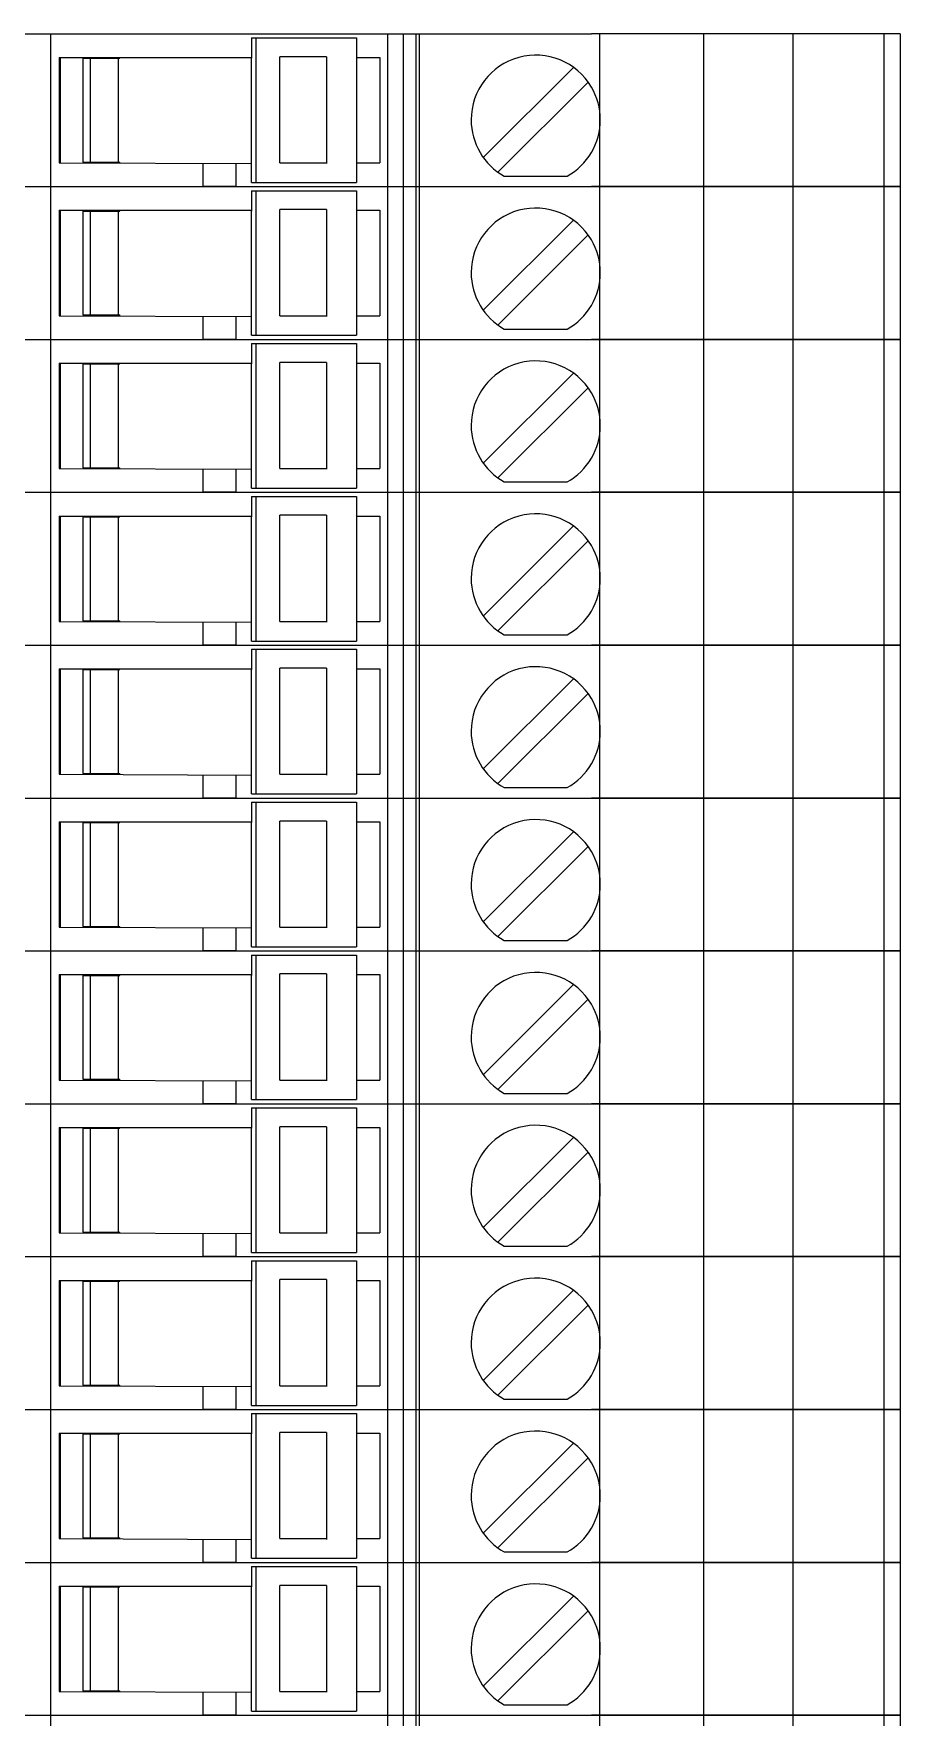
# Model space of a CAD drawing. Header units: millimetres. Extents: x 1880 to 4113, y 771 to 2990.
# Drawn here: x 3602.5 to 3631.7, y 2172.6 to 2229.3 of the extents above; entities that cross this region are included whole.
import ezdxf

# ---------------------------------------------------------------- set-up
doc = ezdxf.new("R2010")
doc.units = ezdxf.units.MM
doc.layers.add('000-PI-Oprema', color=30, linetype='Continuous', lineweight=5)

msp = doc.modelspace()

# ---------------------------------------------------------------- linework, layer by layer
at = {"layer": '000-PI-Oprema', "color": 0, "linetype": 'ByBlock', "lineweight": 0}
for p, q in [((3601.922, 2229.339), (3603.122, 2229.339)), ((3603.122, 2229.339), (3621.322, 2229.339)), ((3603.122, 2224.189), (3603.122, 2229.339)), ((3607.722, 2229.339), (3607.722, 2229.339)), ((3609.88, 2229.199), (3610.038, 2229.199)), ((3609.88, 2229.199), (3609.88, 2228.514)), ((3610.038, 2224.329), (3610.038, 2229.199)), ((3610.038, 2229.199), (3613.409, 2229.199)), ((3612.772, 2229.339), (3612.772, 2229.339)), ((3613.409, 2229.199), (3613.409, 2229.199)), ((3613.409, 2229.199), (3613.409, 2224.329)), ((3614.452, 2229.339), (3614.452, 2224.189)), ((3614.995, 2224.189), (3614.995, 2229.339)), ((3615.422, 2229.339), (3615.422, 2229.339)), ((3615.422, 2224.189), (3615.422, 2229.339)), ((3615.522, 2229.339), (3615.522, 2224.189)), ((3631.722, 2229.339), (3621.322, 2229.339)), ((3621.598, 2229.339), (3621.598, 2224.189)), ((3625.098, 2229.339), (3625.098, 2224.189)), ((3628.098, 2229.339), (3628.098, 2224.189)), ((3631.174, 2224.189), (3631.174, 2229.339)), ((3631.722, 2229.339), (3631.722, 2224.189)), ((3603.397, 2228.539), (3603.397, 2224.989)), ((3603.397, 2228.539), (3609.88, 2228.539)), ((3603.397, 2228.539), (3603.397, 2228.539)), ((3603.447, 2224.989), (3603.447, 2228.539)), ((3604.447, 2228.539), (3604.447, 2224.989)), ((3605.447, 2228.514), (3605.447, 2228.539)), ((3610.993, 2228.564), (3610.836, 2228.564)), ((3610.836, 2228.514), (3610.836, 2228.564)), ((3612.402, 2228.564), (3610.993, 2228.564)), ((3612.402, 2228.564), (3612.402, 2224.964)), ((3613.409, 2228.539), (3614.197, 2228.539)), ((3614.197, 2228.539), (3614.197, 2224.989)), ((3614.197, 2228.539), (3614.197, 2228.539)), ((3604.197, 2228.514), (3604.197, 2228.514)), ((3604.197, 2228.514), (3604.447, 2228.514)), ((3604.197, 2228.514), (3604.197, 2225.014)), ((3604.447, 2228.514), (3605.447, 2228.514)), ((3605.384, 2228.514), (3605.384, 2225.014)), ((3609.88, 2225.014), (3609.88, 2228.514)), ((3610.836, 2224.989), (3610.836, 2228.514)), ((3620.717, 2228.204), (3617.682, 2225.169)), ((3620.717, 2228.204), (3620.717, 2228.204)), ((3615.522, 2227.739), (3615.522, 2225.139)), ((3615.522, 2227.739), (3615.522, 2227.739)), ((3618.176, 2224.674), (3621.212, 2227.709)), ((3621.212, 2227.709), (3621.212, 2227.709)), ((3615.522, 2225.139), (3615.522, 2225.139)), ((3617.682, 2225.169), (3617.682, 2225.169)), ((3603.397, 2224.989), (3603.397, 2224.989)), ((3603.397, 2224.989), (3609.88, 2224.964)), ((3604.197, 2225.014), (3604.447, 2225.014)), ((3604.197, 2225.014), (3604.197, 2225.014)), ((3604.447, 2225.014), (3605.447, 2225.014)), ((3605.447, 2224.989), (3605.447, 2225.014)), ((3608.247, 2224.189), (3608.25, 2224.97)), ((3609.347, 2224.966), (3609.347, 2224.189)), ((3609.88, 2224.329), (3609.88, 2225.014)), ((3610.836, 2224.989), (3612.402, 2224.989)), ((3613.409, 2224.989), (3614.197, 2224.989)), ((3614.197, 2224.989), (3614.197, 2224.989)), ((3618.176, 2224.674), (3618.176, 2224.674)), ((3601.922, 2224.189), (3603.122, 2224.189)), ((3601.922, 2224.189), (3603.122, 2224.189)), ((3603.122, 2224.189), (3608.247, 2224.189)), ((3603.122, 2224.189), (3621.322, 2224.189)), ((3603.122, 2219.039), (3603.122, 2224.189)), ((3607.722, 2224.189), (3607.722, 2224.189)), ((3607.722, 2224.189), (3607.722, 2224.189)), ((3609.343, 2224.189), (3608.247, 2224.189)), ((3608.247, 2224.189), (3608.247, 2224.189)), ((3609.347, 2224.189), (3609.343, 2224.189)), ((3609.347, 2224.189), (3631.722, 2224.189)), ((3609.347, 2224.189), (3609.347, 2224.189)), ((3609.88, 2224.329), (3610.038, 2224.329)), ((3609.88, 2224.049), (3610.038, 2224.049)), ((3609.88, 2224.049), (3609.88, 2223.364)), ((3610.038, 2224.329), (3613.409, 2224.329)), ((3610.038, 2219.179), (3610.038, 2224.049)), ((3610.038, 2224.049), (3613.409, 2224.049)), ((3612.772, 2224.189), (3612.772, 2224.189)), ((3612.772, 2224.189), (3612.772, 2224.189)), ((3613.409, 2224.329), (3613.409, 2224.329)), ((3613.409, 2224.049), (3613.409, 2224.049)), ((3613.409, 2224.049), (3613.409, 2219.179)), ((3614.452, 2224.189), (3614.452, 2219.039)), ((3614.995, 2219.039), (3614.995, 2224.189)), ((3615.422, 2224.189), (3615.422, 2224.189)), ((3615.422, 2224.189), (3615.422, 2224.189)), ((3615.422, 2219.039), (3615.422, 2224.189)), ((3615.522, 2224.189), (3615.522, 2219.039)), ((3618.388, 2224.539), (3618.388, 2224.539)), ((3618.388, 2224.539), (3620.506, 2224.539)), ((3620.506, 2224.539), (3620.506, 2224.539)), ((3631.722, 2224.189), (3621.322, 2224.189)), ((3621.598, 2224.189), (3621.598, 2219.039)), ((3625.098, 2224.189), (3625.098, 2219.039)), ((3628.098, 2224.189), (3628.098, 2219.039)), ((3631.174, 2219.039), (3631.174, 2224.189)), ((3631.722, 2224.189), (3631.722, 2219.039)), ((3603.397, 2223.389), (3603.397, 2219.839)), ((3603.397, 2223.389), (3609.88, 2223.389)), ((3603.397, 2223.389), (3603.397, 2223.389)), ((3603.447, 2219.839), (3603.447, 2223.389)), ((3604.197, 2223.364), (3604.197, 2223.364)), ((3604.197, 2223.364), (3604.447, 2223.364)), ((3604.197, 2223.364), (3604.197, 2219.864)), ((3604.447, 2223.389), (3604.447, 2219.839)), ((3604.447, 2223.364), (3605.447, 2223.364)), ((3605.384, 2223.364), (3605.384, 2219.864)), ((3605.447, 2223.364), (3605.447, 2223.389)), ((3609.88, 2219.864), (3609.88, 2223.364)), ((3610.993, 2223.414), (3610.836, 2223.414)), ((3610.836, 2223.364), (3610.836, 2223.414)), ((3610.836, 2219.839), (3610.836, 2223.364)), ((3612.402, 2223.414), (3610.993, 2223.414)), ((3612.402, 2223.414), (3612.402, 2219.814)), ((3613.409, 2223.389), (3614.197, 2223.389)), ((3614.197, 2223.389), (3614.197, 2219.839)), ((3614.197, 2223.389), (3614.197, 2223.389)), ((3620.717, 2223.054), (3617.682, 2220.019)), ((3620.717, 2223.054), (3620.717, 2223.054)), ((3615.522, 2222.589), (3615.522, 2219.989)), ((3615.522, 2222.589), (3615.522, 2222.589)), ((3618.176, 2219.524), (3621.212, 2222.559)), ((3621.212, 2222.559), (3621.212, 2222.559)), ((3603.397, 2219.839), (3603.397, 2219.839)), ((3603.397, 2219.839), (3609.88, 2219.814)), ((3604.197, 2219.864), (3604.447, 2219.864)), ((3604.197, 2219.864), (3604.197, 2219.864)), ((3604.447, 2219.864), (3605.447, 2219.864)), ((3605.447, 2219.839), (3605.447, 2219.864)), ((3608.247, 2219.039), (3608.25, 2219.82)), ((3609.347, 2219.816), (3609.347, 2219.039)), ((3609.88, 2219.179), (3609.88, 2219.864)), ((3610.836, 2219.839), (3612.402, 2219.839)), ((3613.409, 2219.839), (3614.197, 2219.839)), ((3614.197, 2219.839), (3614.197, 2219.839)), ((3615.522, 2219.989), (3615.522, 2219.989)), ((3617.682, 2220.019), (3617.682, 2220.019)), ((3618.176, 2219.524), (3618.176, 2219.524)), ((3601.922, 2219.039), (3603.122, 2219.039)), ((3601.922, 2219.039), (3603.122, 2219.039)), ((3603.122, 2219.039), (3608.247, 2219.039)), ((3603.122, 2219.039), (3621.322, 2219.039)), ((3603.122, 2213.889), (3603.122, 2219.039)), ((3607.722, 2219.039), (3607.722, 2219.039)), ((3607.722, 2219.039), (3607.722, 2219.039)), ((3609.343, 2219.039), (3608.247, 2219.039)), ((3608.247, 2219.039), (3608.247, 2219.039)), ((3609.347, 2219.039), (3609.343, 2219.039)), ((3609.347, 2219.039), (3631.722, 2219.039)), ((3609.347, 2219.039), (3609.347, 2219.039)), ((3609.88, 2219.179), (3610.038, 2219.179)), ((3609.88, 2218.899), (3610.038, 2218.899)), ((3609.88, 2218.899), (3609.88, 2218.214)), ((3610.038, 2219.179), (3613.409, 2219.179)), ((3610.038, 2214.029), (3610.038, 2218.899)), ((3610.038, 2218.899), (3613.409, 2218.899)), ((3612.772, 2219.039), (3612.772, 2219.039)), ((3612.772, 2219.039), (3612.772, 2219.039)), ((3613.409, 2219.179), (3613.409, 2219.179)), ((3613.409, 2218.899), (3613.409, 2218.899)), ((3613.409, 2218.899), (3613.409, 2214.029)), ((3614.452, 2219.039), (3614.452, 2213.889)), ((3614.995, 2213.889), (3614.995, 2219.039)), ((3615.422, 2219.039), (3615.422, 2219.039)), ((3615.422, 2219.039), (3615.422, 2219.039)), ((3615.422, 2213.889), (3615.422, 2219.039)), ((3615.522, 2219.039), (3615.522, 2213.889)), ((3618.388, 2219.389), (3618.388, 2219.389)), ((3618.388, 2219.389), (3620.506, 2219.389)), ((3620.506, 2219.389), (3620.506, 2219.389)), ((3631.722, 2219.039), (3621.322, 2219.039)), ((3621.598, 2219.039), (3621.598, 2213.889)), ((3625.098, 2219.039), (3625.098, 2213.889)), ((3628.098, 2219.039), (3628.098, 2213.889)), ((3631.174, 2213.889), (3631.174, 2219.039)), ((3631.722, 2219.039), (3631.722, 2213.889)), ((3603.397, 2218.239), (3603.397, 2214.689)), ((3603.397, 2218.239), (3609.88, 2218.239)), ((3603.397, 2218.239), (3603.397, 2218.239)), ((3603.447, 2214.689), (3603.447, 2218.239)), ((3604.197, 2218.214), (3604.197, 2218.214)), ((3604.197, 2218.214), (3604.447, 2218.214)), ((3604.197, 2218.214), (3604.197, 2214.714)), ((3604.447, 2218.239), (3604.447, 2214.689)), ((3604.447, 2218.214), (3605.447, 2218.214)), ((3605.384, 2218.214), (3605.384, 2214.714)), ((3605.447, 2218.214), (3605.447, 2218.239)), ((3609.88, 2214.714), (3609.88, 2218.214)), ((3610.993, 2218.264), (3610.836, 2218.264)), ((3610.836, 2218.214), (3610.836, 2218.264)), ((3610.836, 2214.689), (3610.836, 2218.214)), ((3612.402, 2218.264), (3610.993, 2218.264)), ((3612.402, 2218.264), (3612.402, 2214.664)), ((3613.409, 2218.239), (3614.197, 2218.239)), ((3614.197, 2218.239), (3614.197, 2214.689)), ((3614.197, 2218.239), (3614.197, 2218.239)), ((3620.717, 2217.904), (3617.682, 2214.869)), ((3620.717, 2217.904), (3620.717, 2217.904)), ((3615.522, 2217.439), (3615.522, 2214.839)), ((3615.522, 2217.439), (3615.522, 2217.439)), ((3618.176, 2214.374), (3621.212, 2217.409)), ((3621.212, 2217.409), (3621.212, 2217.409)), ((3603.397, 2214.689), (3603.397, 2214.689)), ((3603.397, 2214.689), (3609.88, 2214.664)), ((3604.197, 2214.714), (3604.447, 2214.714)), ((3604.197, 2214.714), (3604.197, 2214.714)), ((3604.447, 2214.714), (3605.447, 2214.714)), ((3605.447, 2214.689), (3605.447, 2214.714)), ((3608.247, 2213.889), (3608.25, 2214.67)), ((3609.347, 2214.666), (3609.347, 2213.889)), ((3609.88, 2214.029), (3609.88, 2214.714)), ((3610.836, 2214.689), (3612.402, 2214.689)), ((3613.409, 2214.689), (3614.197, 2214.689)), ((3614.197, 2214.689), (3614.197, 2214.689)), ((3615.522, 2214.839), (3615.522, 2214.839)), ((3617.682, 2214.869), (3617.682, 2214.869)), ((3618.176, 2214.374), (3618.176, 2214.374)), ((3601.922, 2213.889), (3603.122, 2213.889)), ((3601.922, 2213.889), (3603.122, 2213.889)), ((3603.122, 2213.889), (3608.247, 2213.889)), ((3603.122, 2213.889), (3621.322, 2213.889)), ((3603.122, 2208.739), (3603.122, 2213.889)), ((3607.722, 2213.889), (3607.722, 2213.889)), ((3607.722, 2213.889), (3607.722, 2213.889)), ((3609.343, 2213.889), (3608.247, 2213.889)), ((3608.247, 2213.889), (3608.247, 2213.889)), ((3609.347, 2213.889), (3609.343, 2213.889)), ((3609.347, 2213.889), (3631.722, 2213.889)), ((3609.347, 2213.889), (3609.347, 2213.889)), ((3609.88, 2214.029), (3610.038, 2214.029)), ((3610.038, 2214.029), (3613.409, 2214.029)), ((3612.772, 2213.889), (3612.772, 2213.889)), ((3612.772, 2213.889), (3612.772, 2213.889)), ((3613.409, 2214.029), (3613.409, 2214.029)), ((3614.452, 2213.889), (3614.452, 2208.739)), ((3614.995, 2208.739), (3614.995, 2213.889)), ((3615.422, 2213.889), (3615.422, 2213.889)), ((3615.422, 2213.889), (3615.422, 2213.889)), ((3615.422, 2208.739), (3615.422, 2213.889)), ((3615.522, 2213.889), (3615.522, 2208.739)), ((3618.388, 2214.239), (3618.388, 2214.239)), ((3618.388, 2214.239), (3620.506, 2214.239)), ((3620.506, 2214.239), (3620.506, 2214.239)), ((3631.722, 2213.889), (3621.322, 2213.889)), ((3621.598, 2213.889), (3621.598, 2208.739)), ((3625.098, 2213.889), (3625.098, 2208.739)), ((3628.098, 2213.889), (3628.098, 2208.739)), ((3631.174, 2208.739), (3631.174, 2213.889)), ((3631.722, 2213.889), (3631.722, 2208.739)), ((3609.88, 2213.749), (3610.038, 2213.749)), ((3609.88, 2213.749), (3609.88, 2213.064)), ((3610.038, 2208.879), (3610.038, 2213.749)), ((3610.038, 2213.749), (3613.409, 2213.749)), ((3613.409, 2213.749), (3613.409, 2213.749)), ((3613.409, 2213.749), (3613.409, 2208.879)), ((3603.397, 2213.089), (3603.397, 2209.539)), ((3603.397, 2213.089), (3609.88, 2213.089)), ((3603.397, 2213.089), (3603.397, 2213.089)), ((3603.447, 2209.539), (3603.447, 2213.089)), ((3604.197, 2213.064), (3604.197, 2213.064)), ((3604.197, 2213.064), (3604.447, 2213.064)), ((3604.197, 2213.064), (3604.197, 2209.564)), ((3604.447, 2213.089), (3604.447, 2209.539)), ((3604.447, 2213.064), (3605.447, 2213.064)), ((3605.384, 2213.064), (3605.384, 2209.564)), ((3605.447, 2213.064), (3605.447, 2213.089)), ((3609.88, 2209.564), (3609.88, 2213.064)), ((3610.993, 2213.114), (3610.836, 2213.114)), ((3610.836, 2213.064), (3610.836, 2213.114)), ((3610.836, 2209.539), (3610.836, 2213.064)), ((3612.402, 2213.114), (3610.993, 2213.114)), ((3612.402, 2213.114), (3612.402, 2209.514)), ((3613.409, 2213.089), (3614.197, 2213.089)), ((3614.197, 2213.089), (3614.197, 2209.539)), ((3614.197, 2213.089), (3614.197, 2213.089)), ((3620.717, 2212.754), (3617.682, 2209.719)), ((3620.717, 2212.754), (3620.717, 2212.754)), ((3615.522, 2212.289), (3615.522, 2209.689)), ((3615.522, 2212.289), (3615.522, 2212.289)), ((3618.176, 2209.224), (3621.212, 2212.259)), ((3621.212, 2212.259), (3621.212, 2212.259)), ((3603.397, 2209.539), (3603.397, 2209.539)), ((3603.397, 2209.539), (3609.88, 2209.514)), ((3604.197, 2209.564), (3604.447, 2209.564)), ((3604.197, 2209.564), (3604.197, 2209.564)), ((3604.447, 2209.564), (3605.447, 2209.564)), ((3605.447, 2209.539), (3605.447, 2209.564)), ((3608.247, 2208.739), (3608.25, 2209.52)), ((3609.347, 2209.516), (3609.347, 2208.739)), ((3609.88, 2208.879), (3609.88, 2209.564)), ((3610.836, 2209.539), (3612.402, 2209.539)), ((3613.409, 2209.539), (3614.197, 2209.539)), ((3614.197, 2209.539), (3614.197, 2209.539)), ((3615.522, 2209.689), (3615.522, 2209.689)), ((3617.682, 2209.719), (3617.682, 2209.719)), ((3601.922, 2208.739), (3603.122, 2208.739)), ((3601.922, 2208.739), (3603.122, 2208.739)), ((3603.122, 2208.739), (3608.247, 2208.739)), ((3603.122, 2208.739), (3621.322, 2208.739)), ((3603.122, 2203.589), (3603.122, 2208.739)), ((3607.722, 2208.739), (3607.722, 2208.739)), ((3607.722, 2208.739), (3607.722, 2208.739)), ((3609.343, 2208.739), (3608.247, 2208.739)), ((3608.247, 2208.739), (3608.247, 2208.739)), ((3609.347, 2208.739), (3609.343, 2208.739)), ((3609.347, 2208.739), (3631.722, 2208.739)), ((3609.347, 2208.739), (3609.347, 2208.739)), ((3609.88, 2208.879), (3610.038, 2208.879)), ((3610.038, 2208.879), (3613.409, 2208.879)), ((3612.772, 2208.739), (3612.772, 2208.739)), ((3612.772, 2208.739), (3612.772, 2208.739)), ((3613.409, 2208.879), (3613.409, 2208.879)), ((3614.452, 2208.739), (3614.452, 2203.589)), ((3614.995, 2203.589), (3614.995, 2208.739)), ((3615.422, 2208.739), (3615.422, 2208.739)), ((3615.422, 2208.739), (3615.422, 2208.739)), ((3615.422, 2203.589), (3615.422, 2208.739)), ((3615.522, 2208.739), (3615.522, 2203.589)), ((3618.176, 2209.224), (3618.176, 2209.224)), ((3618.388, 2209.089), (3618.388, 2209.089)), ((3618.388, 2209.089), (3620.506, 2209.089)), ((3620.506, 2209.089), (3620.506, 2209.089)), ((3631.722, 2208.739), (3621.322, 2208.739)), ((3621.598, 2208.739), (3621.598, 2203.589)), ((3625.098, 2208.739), (3625.098, 2203.589)), ((3628.098, 2208.739), (3628.098, 2203.589)), ((3631.174, 2203.589), (3631.174, 2208.739)), ((3631.722, 2208.739), (3631.722, 2203.589)), ((3609.88, 2208.599), (3610.038, 2208.599)), ((3609.88, 2208.599), (3609.88, 2207.914)), ((3610.038, 2203.729), (3610.038, 2208.599)), ((3610.038, 2208.599), (3613.409, 2208.599)), ((3613.409, 2208.599), (3613.409, 2208.599)), ((3613.409, 2208.599), (3613.409, 2203.729)), ((3603.397, 2207.939), (3603.397, 2204.389)), ((3603.397, 2207.939), (3609.88, 2207.939)), ((3603.397, 2207.939), (3603.397, 2207.939)), ((3603.447, 2204.389), (3603.447, 2207.939)), ((3604.197, 2207.914), (3604.197, 2207.914)), ((3604.197, 2207.914), (3604.447, 2207.914)), ((3604.197, 2207.914), (3604.197, 2204.414)), ((3604.447, 2207.939), (3604.447, 2204.389)), ((3604.447, 2207.914), (3605.447, 2207.914)), ((3605.384, 2207.914), (3605.384, 2204.414)), ((3605.447, 2207.914), (3605.447, 2207.939)), ((3609.88, 2204.414), (3609.88, 2207.914)), ((3610.993, 2207.964), (3610.836, 2207.964)), ((3610.836, 2207.914), (3610.836, 2207.964)), ((3610.836, 2204.389), (3610.836, 2207.914)), ((3612.402, 2207.964), (3610.993, 2207.964)), ((3612.402, 2207.964), (3612.402, 2204.364)), ((3613.409, 2207.939), (3614.197, 2207.939)), ((3614.197, 2207.939), (3614.197, 2204.389)), ((3614.197, 2207.939), (3614.197, 2207.939)), ((3620.717, 2207.604), (3617.682, 2204.569)), ((3620.717, 2207.604), (3620.717, 2207.604)), ((3615.522, 2207.139), (3615.522, 2204.539)), ((3615.522, 2207.139), (3615.522, 2207.139)), ((3618.176, 2204.074), (3621.212, 2207.109)), ((3621.212, 2207.109), (3621.212, 2207.109)), ((3603.397, 2204.389), (3603.397, 2204.389)), ((3603.397, 2204.389), (3609.88, 2204.364)), ((3604.197, 2204.414), (3604.447, 2204.414)), ((3604.197, 2204.414), (3604.197, 2204.414)), ((3604.447, 2204.414), (3605.447, 2204.414)), ((3605.447, 2204.389), (3605.447, 2204.414)), ((3608.247, 2203.589), (3608.25, 2204.37)), ((3609.347, 2204.366), (3609.347, 2203.589)), ((3609.88, 2203.729), (3609.88, 2204.414)), ((3610.836, 2204.389), (3612.402, 2204.389)), ((3613.409, 2204.389), (3614.197, 2204.389)), ((3614.197, 2204.389), (3614.197, 2204.389)), ((3615.522, 2204.539), (3615.522, 2204.539)), ((3617.682, 2204.569), (3617.682, 2204.569)), ((3601.922, 2203.589), (3603.122, 2203.589)), ((3601.922, 2203.589), (3603.122, 2203.589)), ((3603.122, 2203.589), (3608.247, 2203.589)), ((3603.122, 2203.589), (3621.322, 2203.589)), ((3603.122, 2198.439), (3603.122, 2203.589)), ((3607.722, 2203.589), (3607.722, 2203.589)), ((3607.722, 2203.589), (3607.722, 2203.589)), ((3609.343, 2203.589), (3608.247, 2203.589)), ((3608.247, 2203.589), (3608.247, 2203.589)), ((3609.347, 2203.589), (3609.343, 2203.589)), ((3609.347, 2203.589), (3631.722, 2203.589)), ((3609.347, 2203.589), (3609.347, 2203.589)), ((3609.88, 2203.729), (3610.038, 2203.729)), ((3610.038, 2203.729), (3613.409, 2203.729)), ((3612.772, 2203.589), (3612.772, 2203.589)), ((3612.772, 2203.589), (3612.772, 2203.589)), ((3613.409, 2203.729), (3613.409, 2203.729)), ((3614.452, 2203.589), (3614.452, 2198.439)), ((3614.995, 2198.439), (3614.995, 2203.589)), ((3615.422, 2203.589), (3615.422, 2203.589)), ((3615.422, 2203.589), (3615.422, 2203.589)), ((3615.422, 2198.439), (3615.422, 2203.589)), ((3615.522, 2203.589), (3615.522, 2198.439)), ((3618.176, 2204.074), (3618.176, 2204.074)), ((3618.388, 2203.939), (3618.388, 2203.939)), ((3618.388, 2203.939), (3620.506, 2203.939)), ((3620.506, 2203.939), (3620.506, 2203.939)), ((3631.722, 2203.589), (3621.322, 2203.589)), ((3621.598, 2203.589), (3621.598, 2198.439)), ((3625.098, 2203.589), (3625.098, 2198.439)), ((3628.098, 2203.589), (3628.098, 2198.439)), ((3631.174, 2198.439), (3631.174, 2203.589)), ((3631.722, 2203.589), (3631.722, 2198.439)), ((3609.88, 2203.449), (3610.038, 2203.449)), ((3609.88, 2203.449), (3609.88, 2202.764)), ((3610.038, 2198.579), (3610.038, 2203.449)), ((3610.038, 2203.449), (3613.409, 2203.449)), ((3613.409, 2203.449), (3613.409, 2203.449)), ((3613.409, 2203.449), (3613.409, 2198.579)), ((3603.397, 2202.789), (3603.397, 2199.239)), ((3603.397, 2202.789), (3609.88, 2202.789)), ((3603.397, 2202.789), (3603.397, 2202.789)), ((3603.447, 2199.239), (3603.447, 2202.789)), ((3604.197, 2202.764), (3604.197, 2202.764)), ((3604.197, 2202.764), (3604.447, 2202.764)), ((3604.197, 2202.764), (3604.197, 2199.264)), ((3604.447, 2202.789), (3604.447, 2199.239)), ((3604.447, 2202.764), (3605.447, 2202.764)), ((3605.384, 2202.764), (3605.384, 2199.264)), ((3605.447, 2202.764), (3605.447, 2202.789)), ((3609.88, 2199.264), (3609.88, 2202.764)), ((3610.993, 2202.814), (3610.836, 2202.814)), ((3610.836, 2202.764), (3610.836, 2202.814)), ((3610.836, 2199.239), (3610.836, 2202.764)), ((3612.402, 2202.814), (3610.993, 2202.814)), ((3612.402, 2202.814), (3612.402, 2199.214)), ((3613.409, 2202.789), (3614.197, 2202.789)), ((3614.197, 2202.789), (3614.197, 2199.239)), ((3614.197, 2202.789), (3614.197, 2202.789)), ((3620.717, 2202.454), (3617.682, 2199.419)), ((3620.717, 2202.454), (3620.717, 2202.454)), ((3615.522, 2201.989), (3615.522, 2199.389)), ((3615.522, 2201.989), (3615.522, 2201.989)), ((3618.176, 2198.924), (3621.212, 2201.959)), ((3621.212, 2201.959), (3621.212, 2201.959)), ((3603.397, 2199.239), (3603.397, 2199.239)), ((3603.397, 2199.239), (3609.88, 2199.214)), ((3604.197, 2199.264), (3604.447, 2199.264)), ((3604.197, 2199.264), (3604.197, 2199.264)), ((3604.447, 2199.264), (3605.447, 2199.264)), ((3605.447, 2199.239), (3605.447, 2199.264)), ((3608.247, 2198.439), (3608.25, 2199.22)), ((3609.347, 2199.216), (3609.347, 2198.439)), ((3609.88, 2198.579), (3609.88, 2199.264)), ((3610.836, 2199.239), (3612.402, 2199.239)), ((3613.409, 2199.239), (3614.197, 2199.239)), ((3614.197, 2199.239), (3614.197, 2199.239)), ((3615.522, 2199.389), (3615.522, 2199.389)), ((3617.682, 2199.419), (3617.682, 2199.419)), ((3609.88, 2198.579), (3610.038, 2198.579)), ((3610.038, 2198.579), (3613.409, 2198.579)), ((3613.409, 2198.579), (3613.409, 2198.579)), ((3618.176, 2198.924), (3618.176, 2198.924)), ((3618.388, 2198.789), (3618.388, 2198.789)), ((3618.388, 2198.789), (3620.506, 2198.789)), ((3620.506, 2198.789), (3620.506, 2198.789)), ((3601.922, 2198.439), (3603.122, 2198.439)), ((3601.922, 2198.439), (3603.122, 2198.439)), ((3603.122, 2198.439), (3608.247, 2198.439)), ((3603.122, 2198.439), (3621.322, 2198.439)), ((3603.122, 2193.289), (3603.122, 2198.439)), ((3607.722, 2198.439), (3607.722, 2198.439)), ((3607.722, 2198.439), (3607.722, 2198.439)), ((3609.343, 2198.439), (3608.247, 2198.439)), ((3608.247, 2198.439), (3608.247, 2198.439)), ((3609.347, 2198.439), (3609.343, 2198.439)), ((3609.347, 2198.439), (3631.722, 2198.439)), ((3609.347, 2198.439), (3609.347, 2198.439)), ((3609.88, 2198.299), (3610.038, 2198.299)), ((3609.88, 2198.299), (3609.88, 2197.614)), ((3610.038, 2193.429), (3610.038, 2198.299)), ((3610.038, 2198.299), (3613.409, 2198.299)), ((3612.772, 2198.439), (3612.772, 2198.439)), ((3612.772, 2198.439), (3612.772, 2198.439)), ((3613.409, 2198.299), (3613.409, 2198.299)), ((3613.409, 2198.299), (3613.409, 2193.429)), ((3614.452, 2198.439), (3614.452, 2193.289)), ((3614.995, 2193.289), (3614.995, 2198.439)), ((3615.422, 2198.439), (3615.422, 2198.439)), ((3615.422, 2198.439), (3615.422, 2198.439)), ((3615.422, 2193.289), (3615.422, 2198.439)), ((3615.522, 2198.439), (3615.522, 2193.289)), ((3631.722, 2198.439), (3621.322, 2198.439)), ((3621.598, 2198.439), (3621.598, 2193.289)), ((3625.098, 2198.439), (3625.098, 2193.289)), ((3628.098, 2198.439), (3628.098, 2193.289)), ((3631.174, 2193.289), (3631.174, 2198.439)), ((3631.722, 2198.439), (3631.722, 2193.289)), ((3603.397, 2197.639), (3603.397, 2194.089)), ((3603.397, 2197.639), (3609.88, 2197.639)), ((3603.397, 2197.639), (3603.397, 2197.639)), ((3603.447, 2194.089), (3603.447, 2197.639)), ((3604.197, 2197.614), (3604.197, 2197.614)), ((3604.197, 2197.614), (3604.447, 2197.614)), ((3604.197, 2197.614), (3604.197, 2194.114)), ((3604.447, 2197.639), (3604.447, 2194.089)), ((3604.447, 2197.614), (3605.447, 2197.614)), ((3605.384, 2197.614), (3605.384, 2194.114)), ((3605.447, 2197.614), (3605.447, 2197.639)), ((3609.88, 2194.114), (3609.88, 2197.614)), ((3610.993, 2197.664), (3610.836, 2197.664)), ((3610.836, 2197.614), (3610.836, 2197.664)), ((3610.836, 2194.089), (3610.836, 2197.614)), ((3612.402, 2197.664), (3610.993, 2197.664)), ((3612.402, 2197.664), (3612.402, 2194.064)), ((3613.409, 2197.639), (3614.197, 2197.639)), ((3614.197, 2197.639), (3614.197, 2194.089)), ((3614.197, 2197.639), (3614.197, 2197.639)), ((3615.522, 2196.839), (3615.522, 2194.239)), ((3615.522, 2196.839), (3615.522, 2196.839)), ((3620.717, 2197.304), (3617.682, 2194.269)), ((3618.176, 2193.774), (3621.212, 2196.809)), ((3620.717, 2197.304), (3620.717, 2197.304)), ((3621.212, 2196.809), (3621.212, 2196.809)), ((3603.397, 2194.089), (3603.397, 2194.089)), ((3603.397, 2194.089), (3609.88, 2194.064)), ((3604.197, 2194.114), (3604.447, 2194.114)), ((3604.197, 2194.114), (3604.197, 2194.114)), ((3604.447, 2194.114), (3605.447, 2194.114)), ((3605.447, 2194.089), (3605.447, 2194.114)), ((3608.247, 2193.289), (3608.25, 2194.07)), ((3609.347, 2194.066), (3609.347, 2193.289)), ((3609.88, 2193.429), (3609.88, 2194.114)), ((3610.836, 2194.089), (3612.402, 2194.089)), ((3613.409, 2194.089), (3614.197, 2194.089)), ((3614.197, 2194.089), (3614.197, 2194.089)), ((3615.522, 2194.239), (3615.522, 2194.239)), ((3617.682, 2194.269), (3617.682, 2194.269)), ((3609.88, 2193.429), (3610.038, 2193.429)), ((3610.038, 2193.429), (3613.409, 2193.429)), ((3613.409, 2193.429), (3613.409, 2193.429)), ((3618.176, 2193.774), (3618.176, 2193.774)), ((3618.388, 2193.639), (3618.388, 2193.639)), ((3618.388, 2193.639), (3620.506, 2193.639)), ((3620.506, 2193.639), (3620.506, 2193.639)), ((3601.922, 2193.289), (3603.122, 2193.289)), ((3601.922, 2193.289), (3603.122, 2193.289)), ((3603.122, 2193.289), (3608.247, 2193.289)), ((3603.122, 2193.289), (3621.322, 2193.289)), ((3603.122, 2188.139), (3603.122, 2193.289)), ((3607.722, 2193.289), (3607.722, 2193.289)), ((3607.722, 2193.289), (3607.722, 2193.289)), ((3609.343, 2193.289), (3608.247, 2193.289)), ((3608.247, 2193.289), (3608.247, 2193.289)), ((3609.347, 2193.289), (3609.343, 2193.289)), ((3609.347, 2193.289), (3631.722, 2193.289)), ((3609.347, 2193.289), (3609.347, 2193.289)), ((3609.88, 2193.149), (3610.038, 2193.149)), ((3609.88, 2193.149), (3609.88, 2192.464)), ((3610.038, 2188.279), (3610.038, 2193.149)), ((3610.038, 2193.149), (3613.409, 2193.149)), ((3612.772, 2193.289), (3612.772, 2193.289)), ((3612.772, 2193.289), (3612.772, 2193.289)), ((3613.409, 2193.149), (3613.409, 2193.149)), ((3613.409, 2193.149), (3613.409, 2188.279)), ((3614.452, 2193.289), (3614.452, 2188.139)), ((3614.995, 2188.139), (3614.995, 2193.289)), ((3615.422, 2193.289), (3615.422, 2193.289)), ((3615.422, 2193.289), (3615.422, 2193.289)), ((3615.422, 2188.139), (3615.422, 2193.289)), ((3615.522, 2193.289), (3615.522, 2188.139)), ((3631.722, 2193.289), (3621.322, 2193.289)), ((3621.598, 2193.289), (3621.598, 2188.139)), ((3625.098, 2193.289), (3625.098, 2188.139)), ((3628.098, 2193.289), (3628.098, 2188.139)), ((3631.174, 2188.139), (3631.174, 2193.289)), ((3631.722, 2193.289), (3631.722, 2188.139)), ((3603.397, 2192.489), (3603.397, 2188.939)), ((3603.397, 2192.489), (3609.88, 2192.489)), ((3603.397, 2192.489), (3603.397, 2192.489)), ((3603.447, 2188.939), (3603.447, 2192.489)), ((3604.197, 2192.464), (3604.197, 2192.464)), ((3604.197, 2192.464), (3604.447, 2192.464)), ((3604.197, 2192.464), (3604.197, 2188.964)), ((3604.447, 2192.489), (3604.447, 2188.939)), ((3604.447, 2192.464), (3605.447, 2192.464)), ((3605.384, 2192.464), (3605.384, 2188.964)), ((3605.447, 2192.464), (3605.447, 2192.489)), ((3609.88, 2188.964), (3609.88, 2192.464)), ((3610.993, 2192.514), (3610.836, 2192.514)), ((3610.836, 2192.464), (3610.836, 2192.514)), ((3610.836, 2188.939), (3610.836, 2192.464)), ((3612.402, 2192.514), (3610.993, 2192.514)), ((3612.402, 2192.514), (3612.402, 2188.914)), ((3613.409, 2192.489), (3614.197, 2192.489)), ((3614.197, 2192.489), (3614.197, 2188.939)), ((3614.197, 2192.489), (3614.197, 2192.489)), ((3615.522, 2191.689), (3615.522, 2189.089)), ((3615.522, 2191.689), (3615.522, 2191.689)), ((3620.717, 2192.154), (3617.682, 2189.119)), ((3620.717, 2192.154), (3620.717, 2192.154)), ((3618.176, 2188.624), (3621.212, 2191.659)), ((3621.212, 2191.659), (3621.212, 2191.659)), ((3603.397, 2188.939), (3603.397, 2188.939)), ((3603.397, 2188.939), (3609.88, 2188.914)), ((3604.197, 2188.964), (3604.447, 2188.964)), ((3604.197, 2188.964), (3604.197, 2188.964)), ((3604.447, 2188.964), (3605.447, 2188.964)), ((3605.447, 2188.939), (3605.447, 2188.964)), ((3608.247, 2188.139), (3608.25, 2188.92)), ((3609.347, 2188.916), (3609.347, 2188.139)), ((3609.88, 2188.279), (3609.88, 2188.964)), ((3610.836, 2188.939), (3612.402, 2188.939)), ((3613.409, 2188.939), (3614.197, 2188.939)), ((3614.197, 2188.939), (3614.197, 2188.939)), ((3615.522, 2189.089), (3615.522, 2189.089)), ((3617.682, 2189.119), (3617.682, 2189.119)), ((3609.88, 2188.279), (3610.038, 2188.279)), ((3610.038, 2188.279), (3613.409, 2188.279)), ((3613.409, 2188.279), (3613.409, 2188.279)), ((3618.176, 2188.624), (3618.176, 2188.624)), ((3618.388, 2188.489), (3618.388, 2188.489)), ((3618.388, 2188.489), (3620.506, 2188.489)), ((3620.506, 2188.489), (3620.506, 2188.489)), ((3601.922, 2188.139), (3603.122, 2188.139)), ((3601.922, 2188.139), (3603.122, 2188.139)), ((3603.122, 2188.139), (3608.247, 2188.139)), ((3603.122, 2188.139), (3621.322, 2188.139)), ((3603.122, 2182.989), (3603.122, 2188.139)), ((3607.722, 2188.139), (3607.722, 2188.139)), ((3607.722, 2188.139), (3607.722, 2188.139)), ((3609.343, 2188.139), (3608.247, 2188.139)), ((3608.247, 2188.139), (3608.247, 2188.139)), ((3609.347, 2188.139), (3609.343, 2188.139)), ((3609.347, 2188.139), (3631.722, 2188.139)), ((3609.347, 2188.139), (3609.347, 2188.139)), ((3609.88, 2187.999), (3610.038, 2187.999)), ((3609.88, 2187.999), (3609.88, 2187.314)), ((3610.038, 2183.129), (3610.038, 2187.999)), ((3610.038, 2187.999), (3613.409, 2187.999)), ((3612.772, 2188.139), (3612.772, 2188.139)), ((3612.772, 2188.139), (3612.772, 2188.139)), ((3613.409, 2187.999), (3613.409, 2187.999)), ((3613.409, 2187.999), (3613.409, 2183.129)), ((3614.452, 2188.139), (3614.452, 2182.989)), ((3614.995, 2182.989), (3614.995, 2188.139)), ((3615.422, 2188.139), (3615.422, 2188.139)), ((3615.422, 2188.139), (3615.422, 2188.139)), ((3615.422, 2182.989), (3615.422, 2188.139)), ((3615.522, 2188.139), (3615.522, 2182.989)), ((3631.722, 2188.139), (3621.322, 2188.139)), ((3621.598, 2188.139), (3621.598, 2182.989)), ((3625.098, 2188.139), (3625.098, 2182.989)), ((3628.098, 2188.139), (3628.098, 2182.989)), ((3631.174, 2182.989), (3631.174, 2188.139)), ((3631.722, 2188.139), (3631.722, 2182.989)), ((3603.397, 2187.339), (3603.397, 2183.789)), ((3603.397, 2187.339), (3609.88, 2187.339)), ((3603.397, 2187.339), (3603.397, 2187.339)), ((3603.447, 2183.789), (3603.447, 2187.339)), ((3604.197, 2187.314), (3604.197, 2187.314)), ((3604.197, 2187.314), (3604.447, 2187.314)), ((3604.197, 2187.314), (3604.197, 2183.814)), ((3604.447, 2187.339), (3604.447, 2183.789)), ((3604.447, 2187.314), (3605.447, 2187.314)), ((3605.384, 2187.314), (3605.384, 2183.814)), ((3605.447, 2187.314), (3605.447, 2187.339)), ((3609.88, 2183.814), (3609.88, 2187.314)), ((3610.993, 2187.364), (3610.836, 2187.364)), ((3610.836, 2187.314), (3610.836, 2187.364)), ((3610.836, 2183.789), (3610.836, 2187.314)), ((3612.402, 2187.364), (3610.993, 2187.364)), ((3612.402, 2187.364), (3612.402, 2183.764)), ((3613.409, 2187.339), (3614.197, 2187.339)), ((3614.197, 2187.339), (3614.197, 2183.789)), ((3614.197, 2187.339), (3614.197, 2187.339)), ((3620.717, 2187.004), (3617.682, 2183.969)), ((3620.717, 2187.004), (3620.717, 2187.004)), ((3615.522, 2186.539), (3615.522, 2183.939)), ((3615.522, 2186.539), (3615.522, 2186.539)), ((3618.176, 2183.474), (3621.212, 2186.509)), ((3621.212, 2186.509), (3621.212, 2186.509)), ((3603.397, 2183.789), (3603.397, 2183.789)), ((3603.397, 2183.789), (3609.88, 2183.764)), ((3604.197, 2183.814), (3604.447, 2183.814)), ((3604.197, 2183.814), (3604.197, 2183.814)), ((3604.447, 2183.814), (3605.447, 2183.814)), ((3605.447, 2183.789), (3605.447, 2183.814)), ((3608.247, 2182.989), (3608.25, 2183.77)), ((3609.347, 2183.766), (3609.347, 2182.989)), ((3609.88, 2183.129), (3609.88, 2183.814)), ((3610.836, 2183.789), (3612.402, 2183.789)), ((3613.409, 2183.789), (3614.197, 2183.789)), ((3614.197, 2183.789), (3614.197, 2183.789)), ((3615.522, 2183.939), (3615.522, 2183.939)), ((3617.682, 2183.969), (3617.682, 2183.969)), ((3618.176, 2183.474), (3618.176, 2183.474)), ((3618.388, 2183.339), (3618.388, 2183.339)), ((3618.388, 2183.339), (3620.506, 2183.339)), ((3620.506, 2183.339), (3620.506, 2183.339)), ((3601.922, 2182.989), (3603.122, 2182.989)), ((3601.922, 2182.989), (3603.122, 2182.989)), ((3603.122, 2182.989), (3608.247, 2182.989)), ((3603.122, 2182.989), (3621.322, 2182.989)), ((3603.122, 2177.839), (3603.122, 2182.989)), ((3607.722, 2182.989), (3607.722, 2182.989)), ((3607.722, 2182.989), (3607.722, 2182.989)), ((3609.343, 2182.989), (3608.247, 2182.989)), ((3608.247, 2182.989), (3608.247, 2182.989)), ((3609.347, 2182.989), (3609.343, 2182.989)), ((3609.347, 2182.989), (3631.722, 2182.989)), ((3609.347, 2182.989), (3609.347, 2182.989)), ((3609.88, 2183.129), (3610.038, 2183.129)), ((3609.88, 2182.849), (3610.038, 2182.849)), ((3609.88, 2182.849), (3609.88, 2182.164)), ((3610.038, 2183.129), (3613.409, 2183.129)), ((3610.038, 2177.979), (3610.038, 2182.849)), ((3610.038, 2182.849), (3613.409, 2182.849)), ((3612.772, 2182.989), (3612.772, 2182.989)), ((3612.772, 2182.989), (3612.772, 2182.989)), ((3613.409, 2183.129), (3613.409, 2183.129)), ((3613.409, 2182.849), (3613.409, 2182.849)), ((3613.409, 2182.849), (3613.409, 2177.979)), ((3614.452, 2182.989), (3614.452, 2177.839)), ((3614.995, 2177.839), (3614.995, 2182.989)), ((3615.422, 2182.989), (3615.422, 2182.989)), ((3615.422, 2182.989), (3615.422, 2182.989)), ((3615.422, 2177.839), (3615.422, 2182.989)), ((3615.522, 2182.989), (3615.522, 2177.839)), ((3631.722, 2182.989), (3621.322, 2182.989)), ((3621.598, 2182.989), (3621.598, 2177.839)), ((3625.098, 2182.989), (3625.098, 2177.839)), ((3628.098, 2182.989), (3628.098, 2177.839)), ((3631.174, 2177.839), (3631.174, 2182.989)), ((3631.722, 2182.989), (3631.722, 2177.839)), ((3603.397, 2182.189), (3603.397, 2178.639)), ((3603.397, 2182.189), (3609.88, 2182.189)), ((3603.397, 2182.189), (3603.397, 2182.189)), ((3603.447, 2178.639), (3603.447, 2182.189)), ((3604.197, 2182.164), (3604.197, 2182.164)), ((3604.197, 2182.164), (3604.447, 2182.164)), ((3604.197, 2182.164), (3604.197, 2178.664)), ((3604.447, 2182.189), (3604.447, 2178.639)), ((3604.447, 2182.164), (3605.447, 2182.164)), ((3605.384, 2182.164), (3605.384, 2178.664)), ((3605.447, 2182.164), (3605.447, 2182.189)), ((3609.88, 2178.664), (3609.88, 2182.164)), ((3610.993, 2182.214), (3610.836, 2182.214)), ((3610.836, 2182.164), (3610.836, 2182.214)), ((3610.836, 2178.639), (3610.836, 2182.164)), ((3612.402, 2182.214), (3610.993, 2182.214)), ((3612.402, 2182.214), (3612.402, 2178.614)), ((3613.409, 2182.189), (3614.197, 2182.189)), ((3614.197, 2182.189), (3614.197, 2178.639)), ((3614.197, 2182.189), (3614.197, 2182.189)), ((3620.717, 2181.854), (3617.682, 2178.819)), ((3620.717, 2181.854), (3620.717, 2181.854)), ((3615.522, 2181.389), (3615.522, 2178.789)), ((3615.522, 2181.389), (3615.522, 2181.389)), ((3618.176, 2178.324), (3621.212, 2181.359)), ((3621.212, 2181.359), (3621.212, 2181.359)), ((3603.397, 2178.639), (3603.397, 2178.639)), ((3603.397, 2178.639), (3609.88, 2178.614)), ((3604.197, 2178.664), (3604.447, 2178.664)), ((3604.197, 2178.664), (3604.197, 2178.664)), ((3604.447, 2178.664), (3605.447, 2178.664)), ((3605.447, 2178.639), (3605.447, 2178.664)), ((3608.247, 2177.839), (3608.25, 2178.62)), ((3609.347, 2178.616), (3609.347, 2177.839)), ((3609.88, 2177.979), (3609.88, 2178.664)), ((3610.836, 2178.639), (3612.402, 2178.639)), ((3613.409, 2178.639), (3614.197, 2178.639)), ((3614.197, 2178.639), (3614.197, 2178.639)), ((3615.522, 2178.789), (3615.522, 2178.789)), ((3617.682, 2178.819), (3617.682, 2178.819)), ((3618.176, 2178.324), (3618.176, 2178.324)), ((3618.388, 2178.189), (3618.388, 2178.189)), ((3618.388, 2178.189), (3620.506, 2178.189)), ((3620.506, 2178.189), (3620.506, 2178.189)), ((3601.922, 2177.839), (3603.122, 2177.839)), ((3601.922, 2177.839), (3603.122, 2177.839)), ((3603.122, 2177.839), (3608.247, 2177.839)), ((3603.122, 2177.839), (3621.322, 2177.839)), ((3603.122, 2172.689), (3603.122, 2177.839)), ((3607.722, 2177.839), (3607.722, 2177.839)), ((3607.722, 2177.839), (3607.722, 2177.839)), ((3609.343, 2177.839), (3608.247, 2177.839)), ((3608.247, 2177.839), (3608.247, 2177.839)), ((3609.347, 2177.839), (3609.343, 2177.839)), ((3609.347, 2177.839), (3631.722, 2177.839)), ((3609.347, 2177.839), (3609.347, 2177.839)), ((3609.88, 2177.979), (3610.038, 2177.979)), ((3609.88, 2177.699), (3610.038, 2177.699)), ((3609.88, 2177.699), (3609.88, 2177.014)), ((3610.038, 2177.979), (3613.409, 2177.979)), ((3610.038, 2172.829), (3610.038, 2177.699)), ((3610.038, 2177.699), (3613.409, 2177.699)), ((3612.772, 2177.839), (3612.772, 2177.839)), ((3612.772, 2177.839), (3612.772, 2177.839)), ((3613.409, 2177.979), (3613.409, 2177.979)), ((3613.409, 2177.699), (3613.409, 2177.699)), ((3613.409, 2177.699), (3613.409, 2172.829)), ((3614.452, 2177.839), (3614.452, 2172.689)), ((3614.995, 2172.689), (3614.995, 2177.839)), ((3615.422, 2177.839), (3615.422, 2177.839)), ((3615.422, 2177.839), (3615.422, 2177.839)), ((3615.422, 2172.689), (3615.422, 2177.839)), ((3615.522, 2177.839), (3615.522, 2172.689)), ((3631.722, 2177.839), (3621.322, 2177.839)), ((3621.598, 2177.839), (3621.598, 2172.689)), ((3625.098, 2177.839), (3625.098, 2172.689)), ((3628.098, 2177.839), (3628.098, 2172.689)), ((3631.174, 2172.689), (3631.174, 2177.839)), ((3631.722, 2177.839), (3631.722, 2172.689)), ((3603.397, 2177.039), (3603.397, 2173.489)), ((3603.397, 2177.039), (3609.88, 2177.039)), ((3603.397, 2177.039), (3603.397, 2177.039)), ((3603.447, 2173.489), (3603.447, 2177.039)), ((3604.197, 2177.014), (3604.197, 2177.014)), ((3604.197, 2177.014), (3604.447, 2177.014)), ((3604.197, 2177.014), (3604.197, 2173.514)), ((3604.447, 2177.039), (3604.447, 2173.489)), ((3604.447, 2177.014), (3605.447, 2177.014)), ((3605.384, 2177.014), (3605.384, 2173.514)), ((3605.447, 2177.014), (3605.447, 2177.039)), ((3609.88, 2173.514), (3609.88, 2177.014)), ((3610.993, 2177.064), (3610.836, 2177.064)), ((3610.836, 2177.014), (3610.836, 2177.064)), ((3610.836, 2173.489), (3610.836, 2177.014)), ((3612.402, 2177.064), (3610.993, 2177.064)), ((3612.402, 2177.064), (3612.402, 2173.464)), ((3613.409, 2177.039), (3614.197, 2177.039)), ((3614.197, 2177.039), (3614.197, 2173.489)), ((3614.197, 2177.039), (3614.197, 2177.039)), ((3620.717, 2176.704), (3617.682, 2173.669)), ((3620.717, 2176.704), (3620.717, 2176.704)), ((3615.522, 2176.239), (3615.522, 2173.639)), ((3615.522, 2176.239), (3615.522, 2176.239)), ((3618.176, 2173.174), (3621.212, 2176.209)), ((3621.212, 2176.209), (3621.212, 2176.209)), ((3604.197, 2173.514), (3604.447, 2173.514)), ((3604.197, 2173.514), (3604.197, 2173.514)), ((3604.447, 2173.514), (3605.447, 2173.514)), ((3605.447, 2173.489), (3605.447, 2173.514)), ((3609.88, 2172.829), (3609.88, 2173.514)), ((3615.522, 2173.639), (3615.522, 2173.639)), ((3617.682, 2173.669), (3617.682, 2173.669)), ((3603.397, 2173.489), (3603.397, 2173.489)), ((3603.397, 2173.489), (3609.88, 2173.464)), ((3608.247, 2172.689), (3608.25, 2173.47)), ((3609.347, 2173.466), (3609.347, 2172.689)), ((3610.836, 2173.489), (3612.402, 2173.489)), ((3613.409, 2173.489), (3614.197, 2173.489)), ((3614.197, 2173.489), (3614.197, 2173.489)), ((3618.176, 2173.174), (3618.176, 2173.174)), ((3618.388, 2173.039), (3618.388, 2173.039)), ((3618.388, 2173.039), (3620.506, 2173.039)), ((3620.506, 2173.039), (3620.506, 2173.039)), ((3601.922, 2172.689), (3603.122, 2172.689)), ((3601.922, 2172.689), (3603.122, 2172.689)), ((3603.122, 2172.689), (3608.247, 2172.689)), ((3603.122, 2172.689), (3621.322, 2172.689)), ((3603.122, 2167.539), (3603.122, 2172.689)), ((3607.722, 2172.689), (3607.722, 2172.689)), ((3607.722, 2172.689), (3607.722, 2172.689)), ((3609.343, 2172.689), (3608.247, 2172.689)), ((3608.247, 2172.689), (3608.247, 2172.689)), ((3609.347, 2172.689), (3609.343, 2172.689)), ((3609.347, 2172.689), (3631.722, 2172.689)), ((3609.347, 2172.689), (3609.347, 2172.689)), ((3609.88, 2172.829), (3610.038, 2172.829)), ((3610.038, 2172.829), (3613.409, 2172.829)), ((3612.772, 2172.689), (3612.772, 2172.689)), ((3612.772, 2172.689), (3612.772, 2172.689)), ((3613.409, 2172.829), (3613.409, 2172.829)), ((3614.452, 2172.689), (3614.452, 2167.539)), ((3614.995, 2167.539), (3614.995, 2172.689)), ((3615.422, 2172.689), (3615.422, 2172.689)), ((3615.422, 2172.689), (3615.422, 2172.689)), ((3615.422, 2167.539), (3615.422, 2172.689)), ((3615.522, 2172.689), (3615.522, 2167.539)), ((3631.722, 2172.689), (3621.322, 2172.689)), ((3621.598, 2172.689), (3621.598, 2167.539)), ((3625.098, 2172.689), (3625.098, 2167.539)), ((3628.098, 2172.689), (3628.098, 2167.539)), ((3631.174, 2167.539), (3631.174, 2172.689)), ((3631.722, 2172.689), (3631.722, 2167.539))]:
    msp.add_line(p, q, dxfattribs=at)
for centre, start, end in [((3619.447, 2226.439), 30.4503, 180), ((3619.447, 2226.439), 180, 240.8754), ((3619.447, 2226.439), 299.1246, 329.5497), ((3619.447, 2221.289), 30.4503, 180), ((3619.447, 2221.289), 180, 240.8754), ((3619.447, 2221.289), 299.1246, 329.5497), ((3619.447, 2216.139), 30.4503, 180), ((3619.447, 2216.139), 180, 240.8754), ((3619.447, 2216.139), 299.1246, 329.5497), ((3619.447, 2210.989), 30.4503, 180), ((3619.447, 2210.989), 180, 240.8754), ((3619.447, 2210.989), 299.1246, 329.5497), ((3619.447, 2205.839), 30.4503, 180), ((3619.447, 2205.839), 180, 240.8754), ((3619.447, 2205.839), 299.1246, 329.5497), ((3619.447, 2200.689), 30.4503, 180), ((3619.447, 2200.689), 180, 240.8754), ((3619.447, 2200.689), 299.1246, 329.5497), ((3619.447, 2195.539), 30.4503, 180), ((3619.447, 2195.539), 180, 240.8754), ((3619.447, 2195.539), 299.1246, 329.5497), ((3619.447, 2190.389), 30.4503, 180), ((3619.447, 2190.389), 180, 240.8754), ((3619.447, 2190.389), 299.1246, 329.5497), ((3619.447, 2185.239), 30.4503, 180), ((3619.447, 2185.239), 180, 240.8754), ((3619.447, 2185.239), 299.1246, 329.5497), ((3619.447, 2180.089), 30.4503, 180), ((3619.447, 2180.089), 180, 240.8754), ((3619.447, 2180.089), 299.1246, 329.5497), ((3619.447, 2174.939), 30.4503, 180), ((3619.447, 2174.939), 180, 240.8754), ((3619.447, 2174.939), 299.1246, 329.5497)]:
    msp.add_arc(centre, 2.175, start, end, dxfattribs=at)
for centre, start_param, end_param in [((3619.447, 2226.439), -1.570796, -1.039338), ((3619.447, 2226.439), -2.102255, -1.570796), ((3619.447, 2221.289), -1.570796, -1.039338), ((3619.447, 2221.289), -2.102255, -1.570796), ((3619.447, 2216.139), -1.570796, -1.039338), ((3619.447, 2216.139), -2.102255, -1.570796), ((3619.447, 2210.989), -1.570796, -1.039338), ((3619.447, 2210.989), -2.102255, -1.570796), ((3619.447, 2205.839), -1.570796, -1.039338), ((3619.447, 2205.839), -2.102255, -1.570796), ((3619.447, 2200.689), -1.570796, -1.039338), ((3619.447, 2200.689), -2.102255, -1.570796), ((3619.447, 2195.539), -1.570796, -1.039338), ((3619.447, 2195.539), -2.102255, -1.570796), ((3619.447, 2190.389), -1.570796, -1.039338), ((3619.447, 2190.389), -2.102255, -1.570796), ((3619.447, 2185.239), -1.570796, -1.039338), ((3619.447, 2185.239), -2.102255, -1.570796), ((3619.447, 2180.089), -1.570796, -1.039338), ((3619.447, 2180.089), -2.102255, -1.570796), ((3619.447, 2174.939), -1.570796, -1.039338), ((3619.447, 2174.939), -2.102255, -1.570796)]:
    msp.add_ellipse(centre, major_axis=(0, 2.175), ratio=1, start_param=start_param, end_param=end_param, dxfattribs=at)

doc.saveas('drawing.dxf')
